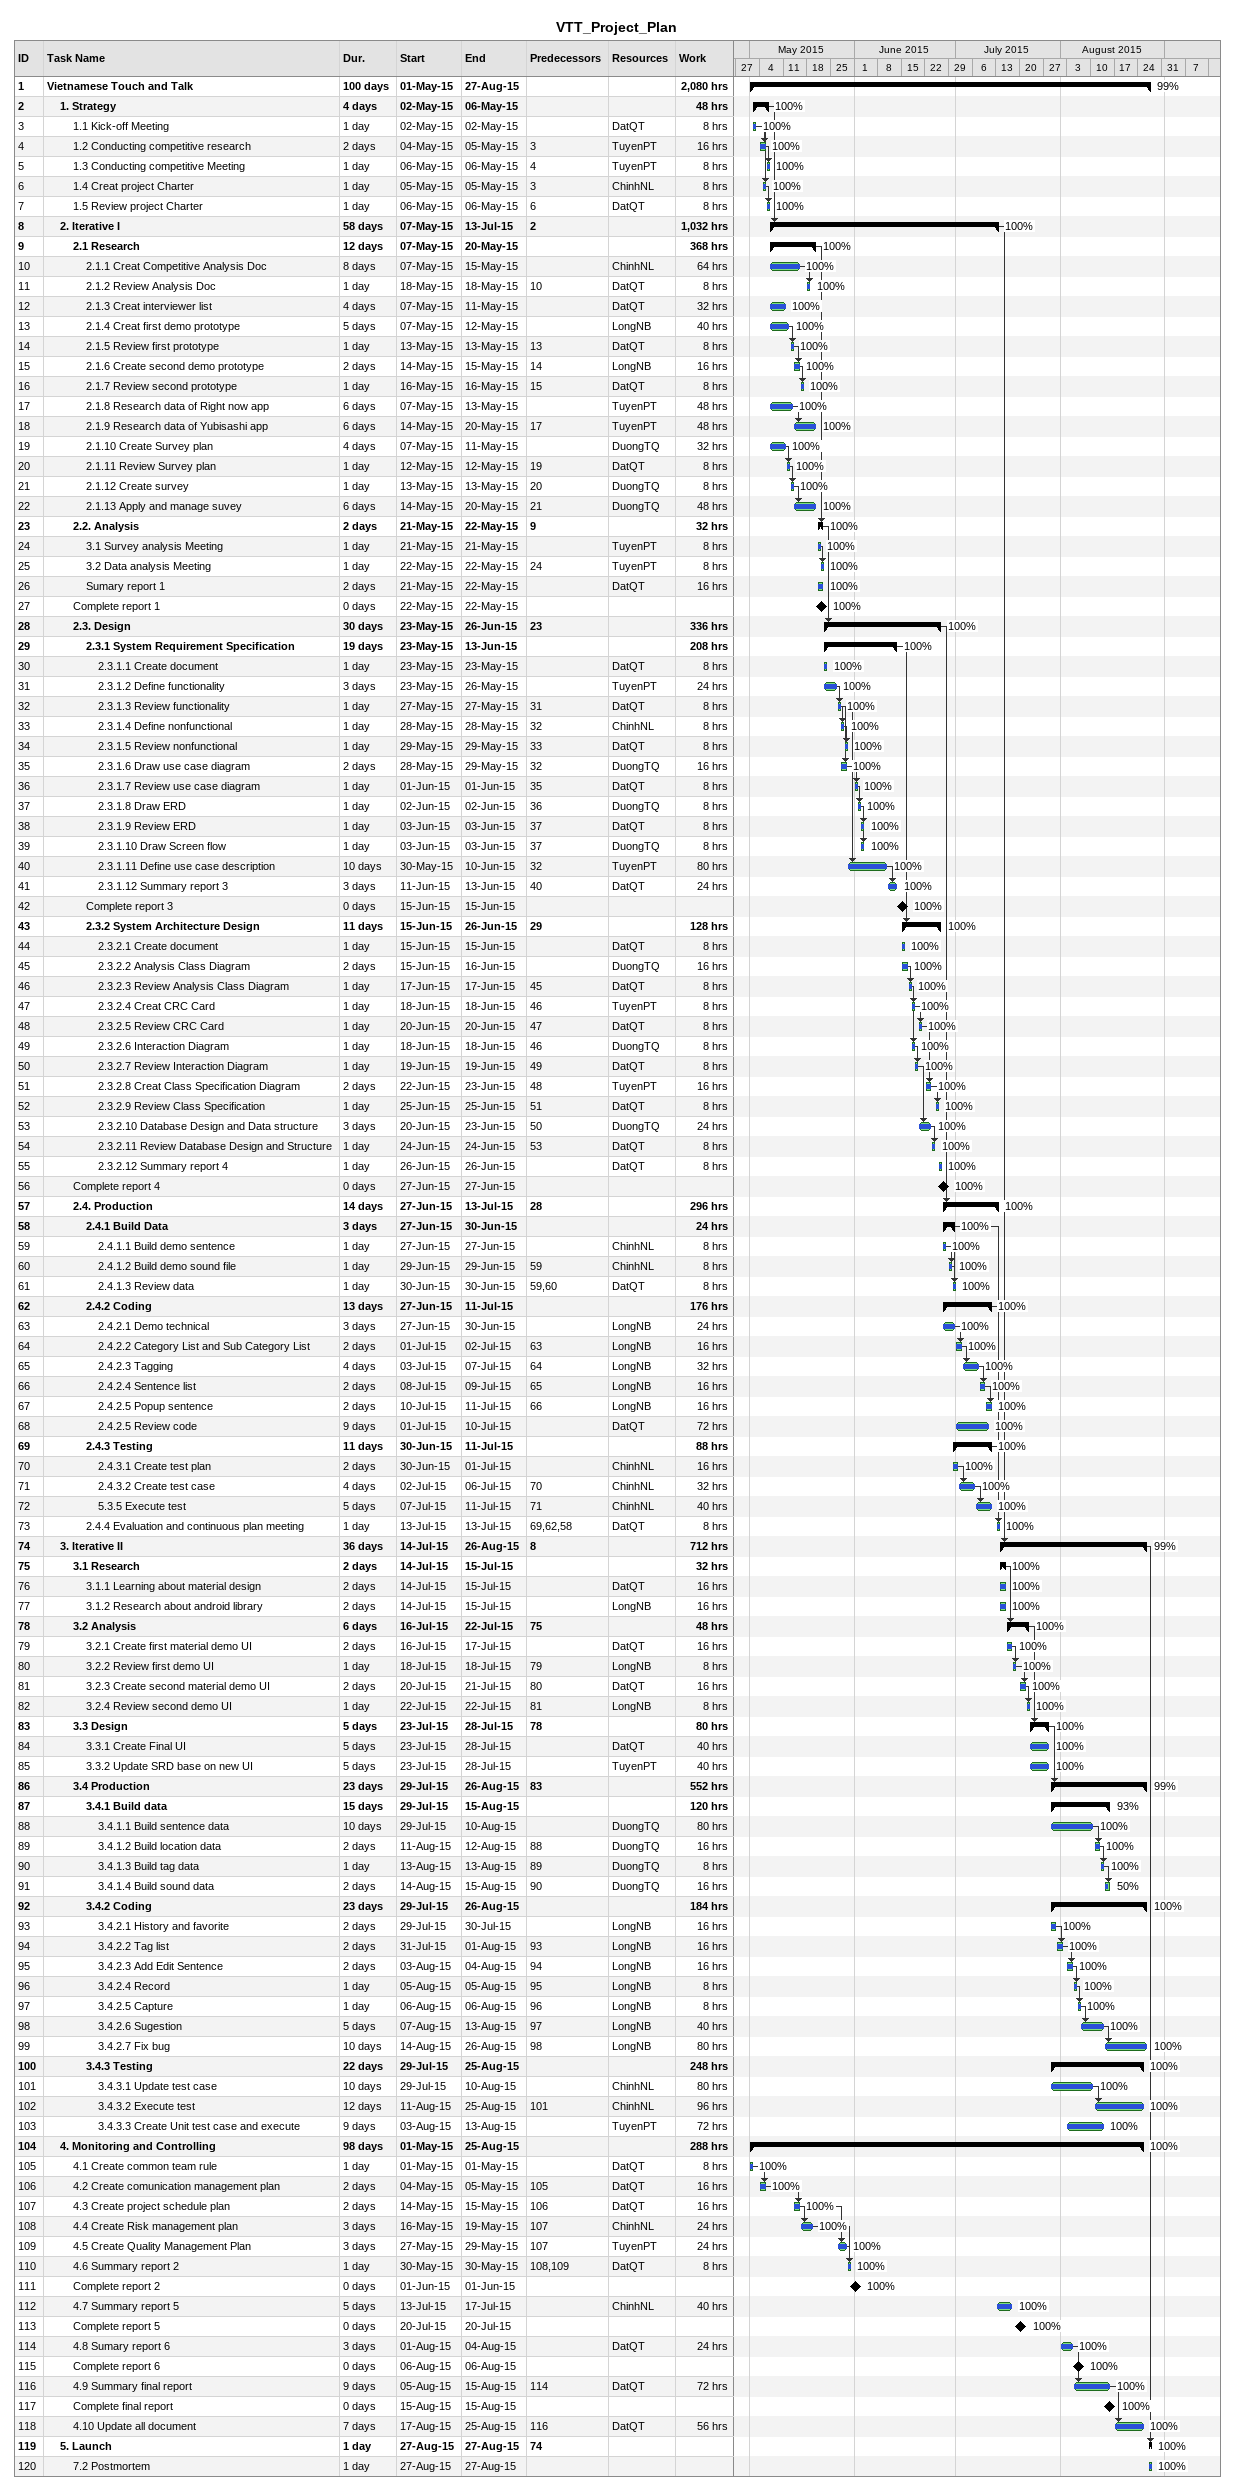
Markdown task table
VTT_Project_Plan

| ID | Level | Task | Duration | Start | Finish | Predecessors | Resources | % complete | Work (h) |
|---|---|---|---|---|---|---|---|---|---|
| 1 | 1 | **Vietnamese Touch and Talk** | 100d | 2015-05-01 | 2015-08-27 |  |  | 99 | 2080 |
| 2 | 2 | **1. Strategy** | 4d | 2015-05-02 | 2015-05-06 |  |  | 100 | 48 |
| 3 | 3 | 1.1 Kick-off Meeting | 1d | 2015-05-02 | 2015-05-02 |  | DatQT | 100 | 8 |
| 4 | 3 | 1.2 Conducting competitive research | 2d | 2015-05-04 | 2015-05-05 | 3 | TuyenPT | 100 | 16 |
| 5 | 3 | 1.3 Conducting competitive Meeting | 1d | 2015-05-06 | 2015-05-06 | 4 | TuyenPT | 100 | 8 |
| 6 | 3 | 1.4 Creat project Charter | 1d | 2015-05-05 | 2015-05-05 | 3 | ChinhNL | 100 | 8 |
| 7 | 3 | 1.5 Review project Charter | 1d | 2015-05-06 | 2015-05-06 | 6 | DatQT | 100 | 8 |
| 8 | 2 | **2. Iterative I** | 58d | 2015-05-07 | 2015-07-13 | 2 |  | 100 | 1032 |
| 9 | 3 | **2.1 Research** | 12d | 2015-05-07 | 2015-05-20 |  |  | 100 | 368 |
| 10 | 4 | 2.1.1 Creat Competitive Analysis Doc | 8d | 2015-05-07 | 2015-05-15 |  | ChinhNL | 100 | 64 |
| 11 | 4 | 2.1.2 Review Analysis Doc | 1d | 2015-05-18 | 2015-05-18 | 10 | DatQT | 100 | 8 |
| 12 | 4 | 2.1.3 Creat interviewer list | 4d | 2015-05-07 | 2015-05-11 |  | DatQT | 100 | 32 |
| 13 | 4 | 2.1.4 Creat first demo prototype | 5d | 2015-05-07 | 2015-05-12 |  | LongNB | 100 | 40 |
| 14 | 4 | 2.1.5 Review first prototype | 1d | 2015-05-13 | 2015-05-13 | 13 | DatQT | 100 | 8 |
| 15 | 4 | 2.1.6 Create second demo prototype | 2d | 2015-05-14 | 2015-05-15 | 14 | LongNB | 100 | 16 |
| 16 | 4 | 2.1.7 Review second prototype | 1d | 2015-05-16 | 2015-05-16 | 15 | DatQT | 100 | 8 |
| 17 | 4 | 2.1.8 Research data of Right now app | 6d | 2015-05-07 | 2015-05-13 |  | TuyenPT | 100 | 48 |
| 18 | 4 | 2.1.9 Research data of Yubisashi app | 6d | 2015-05-14 | 2015-05-20 | 17 | TuyenPT | 100 | 48 |
| 19 | 4 | 2.1.10 Create Survey plan | 4d | 2015-05-07 | 2015-05-11 |  | DuongTQ | 100 | 32 |
| 20 | 4 | 2.1.11 Review Survey plan | 1d | 2015-05-12 | 2015-05-12 | 19 | DatQT | 100 | 8 |
| 21 | 4 | 2.1.12 Create survey | 1d | 2015-05-13 | 2015-05-13 | 20 | DuongTQ | 100 | 8 |
| 22 | 4 | 2.1.13 Apply and manage suvey | 6d | 2015-05-14 | 2015-05-20 | 21 | DuongTQ | 100 | 48 |
| 23 | 3 | **2.2. Analysis** | 2d | 2015-05-21 | 2015-05-22 | 9 |  | 100 | 32 |
| 24 | 4 | 3.1 Survey analysis Meeting | 1d | 2015-05-21 | 2015-05-21 |  | TuyenPT | 100 | 8 |
| 25 | 4 | 3.2 Data analysis Meeting | 1d | 2015-05-22 | 2015-05-22 | 24 | TuyenPT | 100 | 8 |
| 26 | 4 | Sumary report 1 | 2d | 2015-05-21 | 2015-05-22 |  | DatQT | 100 | 16 |
| 27 | 3 | Complete report 1 | 0d | 2015-05-22 | 2015-05-22 |  |  | 100 |  |
| 28 | 3 | **2.3. Design** | 30d | 2015-05-23 | 2015-06-26 | 23 |  | 100 | 336 |
| 29 | 4 | **2.3.1 System Requirement Specification** | 19d | 2015-05-23 | 2015-06-13 |  |  | 100 | 208 |
| 30 | 5 | 2.3.1.1 Create document | 1d | 2015-05-23 | 2015-05-23 |  | DatQT | 100 | 8 |
| 31 | 5 | 2.3.1.2 Define functionality | 3d | 2015-05-23 | 2015-05-26 |  | TuyenPT | 100 | 24 |
| 32 | 5 | 2.3.1.3 Review functionality | 1d | 2015-05-27 | 2015-05-27 | 31 | DatQT | 100 | 8 |
| 33 | 5 | 2.3.1.4 Define nonfunctional | 1d | 2015-05-28 | 2015-05-28 | 32 | ChinhNL | 100 | 8 |
| 34 | 5 | 2.3.1.5 Review nonfunctional | 1d | 2015-05-29 | 2015-05-29 | 33 | DatQT | 100 | 8 |
| 35 | 5 | 2.3.1.6 Draw use case diagram | 2d | 2015-05-28 | 2015-05-29 | 32 | DuongTQ | 100 | 16 |
| 36 | 5 | 2.3.1.7 Review use case diagram | 1d | 2015-06-01 | 2015-06-01 | 35 | DatQT | 100 | 8 |
| 37 | 5 | 2.3.1.8 Draw ERD | 1d | 2015-06-02 | 2015-06-02 | 36 | DuongTQ | 100 | 8 |
| 38 | 5 | 2.3.1.9 Review ERD | 1d | 2015-06-03 | 2015-06-03 | 37 | DatQT | 100 | 8 |
| 39 | 5 | 2.3.1.10 Draw Screen flow | 1d | 2015-06-03 | 2015-06-03 | 37 | DuongTQ | 100 | 8 |
| 40 | 5 | 2.3.1.11 Define use case description | 10d | 2015-05-30 | 2015-06-10 | 32 | TuyenPT | 100 | 80 |
| 41 | 5 | 2.3.1.12 Summary report 3 | 3d | 2015-06-11 | 2015-06-13 | 40 | DatQT | 100 | 24 |
| 42 | 4 | Complete report 3 | 0d | 2015-06-15 | 2015-06-15 |  |  | 100 |  |
| 43 | 4 | **2.3.2 System Architecture Design** | 11d | 2015-06-15 | 2015-06-26 | 29 |  | 100 | 128 |
| 44 | 5 | 2.3.2.1 Create document | 1d | 2015-06-15 | 2015-06-15 |  | DatQT | 100 | 8 |
| 45 | 5 | 2.3.2.2 Analysis Class Diagram | 2d | 2015-06-15 | 2015-06-16 |  | DuongTQ | 100 | 16 |
| 46 | 5 | 2.3.2.3 Review Analysis Class Diagram | 1d | 2015-06-17 | 2015-06-17 | 45 | DatQT | 100 | 8 |
| 47 | 5 | 2.3.2.4 Creat CRC Card | 1d | 2015-06-18 | 2015-06-18 | 46 | TuyenPT | 100 | 8 |
| 48 | 5 | 2.3.2.5 Review CRC Card | 1d | 2015-06-20 | 2015-06-20 | 47 | DatQT | 100 | 8 |
| 49 | 5 | 2.3.2.6 Interaction Diagram | 1d | 2015-06-18 | 2015-06-18 | 46 | DuongTQ | 100 | 8 |
| 50 | 5 | 2.3.2.7 Review Interaction Diagram | 1d | 2015-06-19 | 2015-06-19 | 49 | DatQT | 100 | 8 |
| 51 | 5 | 2.3.2.8 Creat Class Specification Diagram | 2d | 2015-06-22 | 2015-06-23 | 48 | TuyenPT | 100 | 16 |
| 52 | 5 | 2.3.2.9 Review Class Specification | 1d | 2015-06-25 | 2015-06-25 | 51 | DatQT | 100 | 8 |
| 53 | 5 | 2.3.2.10 Database Design and Data structure | 3d | 2015-06-20 | 2015-06-23 | 50 | DuongTQ | 100 | 24 |
| 54 | 5 | 2.3.2.11 Review Database Design and Structure | 1d | 2015-06-24 | 2015-06-24 | 53 | DatQT | 100 | 8 |
| 55 | 5 | 2.3.2.12 Summary report 4 | 1d | 2015-06-26 | 2015-06-26 |  | DatQT | 100 | 8 |
| 56 | 3 | Complete report 4 | 0d | 2015-06-27 | 2015-06-27 |  |  | 100 |  |
| 57 | 3 | **2.4. Production** | 14d | 2015-06-27 | 2015-07-13 | 28 |  | 100 | 296 |
| 58 | 4 | **2.4.1 Build Data** | 3d | 2015-06-27 | 2015-06-30 |  |  | 100 | 24 |
| 59 | 5 | 2.4.1.1 Build demo sentence | 1d | 2015-06-27 | 2015-06-27 |  | ChinhNL | 100 | 8 |
| 60 | 5 | 2.4.1.2 Build demo sound file | 1d | 2015-06-29 | 2015-06-29 | 59 | ChinhNL | 100 | 8 |
| 61 | 5 | 2.4.1.3 Review data | 1d | 2015-06-30 | 2015-06-30 | 59, 60 | DatQT | 100 | 8 |
| 62 | 4 | **2.4.2 Coding** | 13d | 2015-06-27 | 2015-07-11 |  |  | 100 | 176 |
| 63 | 5 | 2.4.2.1 Demo technical | 3d | 2015-06-27 | 2015-06-30 |  | LongNB | 100 | 24 |
| 64 | 5 | 2.4.2.2 Category List and Sub Category List | 2d | 2015-07-01 | 2015-07-02 | 63 | LongNB | 100 | 16 |
| 65 | 5 | 2.4.2.3 Tagging | 4d | 2015-07-03 | 2015-07-07 | 64 | LongNB | 100 | 32 |
| 66 | 5 | 2.4.2.4 Sentence list | 2d | 2015-07-08 | 2015-07-09 | 65 | LongNB | 100 | 16 |
| 67 | 5 | 2.4.2.5 Popup sentence | 2d | 2015-07-10 | 2015-07-11 | 66 | LongNB | 100 | 16 |
| 68 | 5 | 2.4.2.5 Review code | 9d | 2015-07-01 | 2015-07-10 |  | DatQT | 100 | 72 |
| 69 | 4 | **2.4.3 Testing** | 11d | 2015-06-30 | 2015-07-11 |  |  | 100 | 88 |
| 70 | 5 | 2.4.3.1 Create test plan | 2d | 2015-06-30 | 2015-07-01 |  | ChinhNL | 100 | 16 |
| 71 | 5 | 2.4.3.2 Create test case | 4d | 2015-07-02 | 2015-07-06 | 70 | ChinhNL | 100 | 32 |
| 72 | 5 | 5.3.5 Execute test | 5d | 2015-07-07 | 2015-07-11 | 71 | ChinhNL | 100 | 40 |
| 73 | 4 | 2.4.4 Evaluation and continuous plan meeting | 1d | 2015-07-13 | 2015-07-13 | 69, 62, 58 | DatQT | 100 | 8 |
| 74 | 2 | **3. Iterative II** | 36d | 2015-07-14 | 2015-08-26 | 8 |  | 99 | 712 |
| 75 | 3 | **3.1 Research** | 2d | 2015-07-14 | 2015-07-15 |  |  | 100 | 32 |
| 76 | 4 | 3.1.1 Learning about material design | 2d | 2015-07-14 | 2015-07-15 |  | DatQT | 100 | 16 |
| 77 | 4 | 3.1.2 Research about android library | 2d | 2015-07-14 | 2015-07-15 |  | LongNB | 100 | 16 |
| 78 | 3 | **3.2 Analysis** | 6d | 2015-07-16 | 2015-07-22 | 75 |  | 100 | 48 |
| 79 | 4 | 3.2.1 Create first material demo UI | 2d | 2015-07-16 | 2015-07-17 |  | DatQT | 100 | 16 |
| 80 | 4 | 3.2.2 Review first demo UI | 1d | 2015-07-18 | 2015-07-18 | 79 | LongNB | 100 | 8 |
| 81 | 4 | 3.2.3 Create second material demo UI | 2d | 2015-07-20 | 2015-07-21 | 80 | DatQT | 100 | 16 |
| 82 | 4 | 3.2.4 Review second demo UI | 1d | 2015-07-22 | 2015-07-22 | 81 | LongNB | 100 | 8 |
| 83 | 3 | **3.3 Design** | 5d | 2015-07-23 | 2015-07-28 | 78 |  | 100 | 80 |
| 84 | 4 | 3.3.1 Create Final UI | 5d | 2015-07-23 | 2015-07-28 |  | DatQT | 100 | 40 |
| 85 | 4 | 3.3.2 Update SRD base on new UI | 5d | 2015-07-23 | 2015-07-28 |  | TuyenPT | 100 | 40 |
| 86 | 3 | **3.4 Production** | 23d | 2015-07-29 | 2015-08-26 | 83 |  | 99 | 552 |
| 87 | 4 | **3.4.1 Build data** | 15d | 2015-07-29 | 2015-08-15 |  |  | 93 | 120 |
| 88 | 5 | 3.4.1.1 Build sentence data | 10d | 2015-07-29 | 2015-08-10 |  | DuongTQ | 100 | 80 |
| 89 | 5 | 3.4.1.2 Build location data | 2d | 2015-08-11 | 2015-08-12 | 88 | DuongTQ | 100 | 16 |
| 90 | 5 | 3.4.1.3 Build tag data | 1d | 2015-08-13 | 2015-08-13 | 89 | DuongTQ | 100 | 8 |
| 91 | 5 | 3.4.1.4 Build sound data | 2d | 2015-08-14 | 2015-08-15 | 90 | DuongTQ | 50 | 16 |
| 92 | 4 | **3.4.2 Coding** | 23d | 2015-07-29 | 2015-08-26 |  |  | 100 | 184 |
| 93 | 5 | 3.4.2.1 History and favorite | 2d | 2015-07-29 | 2015-07-30 |  | LongNB | 100 | 16 |
| 94 | 5 | 3.4.2.2 Tag list | 2d | 2015-07-31 | 2015-08-01 | 93 | LongNB | 100 | 16 |
| 95 | 5 | 3.4.2.3 Add Edit Sentence | 2d | 2015-08-03 | 2015-08-04 | 94 | LongNB | 100 | 16 |
| 96 | 5 | 3.4.2.4 Record | 1d | 2015-08-05 | 2015-08-05 | 95 | LongNB | 100 | 8 |
| 97 | 5 | 3.4.2.5 Capture | 1d | 2015-08-06 | 2015-08-06 | 96 | LongNB | 100 | 8 |
| 98 | 5 | 3.4.2.6 Sugestion | 5d | 2015-08-07 | 2015-08-13 | 97 | LongNB | 100 | 40 |
| 99 | 5 | 3.4.2.7 Fix bug | 10d | 2015-08-14 | 2015-08-26 | 98 | LongNB | 100 | 80 |
| 100 | 4 | **3.4.3 Testing** | 22d | 2015-07-29 | 2015-08-25 |  |  | 100 | 248 |
| 101 | 5 | 3.4.3.1 Update test case | 10d | 2015-07-29 | 2015-08-10 |  | ChinhNL | 100 | 80 |
| 102 | 5 | 3.4.3.2 Execute test | 12d | 2015-08-11 | 2015-08-25 | 101 | ChinhNL | 100 | 96 |
| 103 | 5 | 3.4.3.3 Create Unit test case and execute | 9d | 2015-08-03 | 2015-08-13 |  | TuyenPT | 100 | 72 |
| 104 | 2 | **4. Monitoring and Controlling** | 98d | 2015-05-01 | 2015-08-25 |  |  | 100 | 288 |
| 105 | 3 | 4.1 Create common team rule | 1d | 2015-05-01 | 2015-05-01 |  | DatQT | 100 | 8 |
| 106 | 3 | 4.2 Create comunication management plan | 2d | 2015-05-04 | 2015-05-05 | 105 | DatQT | 100 | 16 |
| 107 | 3 | 4.3 Create project schedule plan | 2d | 2015-05-14 | 2015-05-15 | 106 | DatQT | 100 | 16 |
| 108 | 3 | 4.4 Create Risk management plan | 3d | 2015-05-16 | 2015-05-19 | 107 | ChinhNL | 100 | 24 |
| 109 | 3 | 4.5 Create Quality Management Plan | 3d | 2015-05-27 | 2015-05-29 | 107 | TuyenPT | 100 | 24 |
| 110 | 3 | 4.6 Summary report 2 | 1d | 2015-05-30 | 2015-05-30 | 108, 109 | DatQT | 100 | 8 |
| 111 | 3 | Complete report 2 | 0d | 2015-06-01 | 2015-06-01 |  |  | 100 |  |
| 112 | 3 | 4.7 Summary report 5 | 5d | 2015-07-13 | 2015-07-17 |  | ChinhNL | 100 | 40 |
| 113 | 3 | Complete report 5 | 0d | 2015-07-20 | 2015-07-20 |  |  | 100 |  |
| 114 | 3 | 4.8 Sumary report 6 | 3d | 2015-08-01 | 2015-08-04 |  | DatQT | 100 | 24 |
| 115 | 3 | Complete report 6 | 0d | 2015-08-06 | 2015-08-06 |  |  | 100 |  |
| 116 | 3 | 4.9 Summary final report | 9d | 2015-08-05 | 2015-08-15 | 114 | DatQT | 100 | 72 |
| 117 | 3 | Complete final report | 0d | 2015-08-15 | 2015-08-15 |  |  | 100 |  |
| 118 | 3 | 4.10 Update all document | 7d | 2015-08-17 | 2015-08-25 | 116 | DatQT | 100 | 56 |
| 119 | 2 | **5. Launch** | 1d | 2015-08-27 | 2015-08-27 | 74 |  | 100 |  |
| 120 | 3 | 7.2 Postmortem | 1d | 2015-08-27 | 2015-08-27 |  |  | 100 |  |
